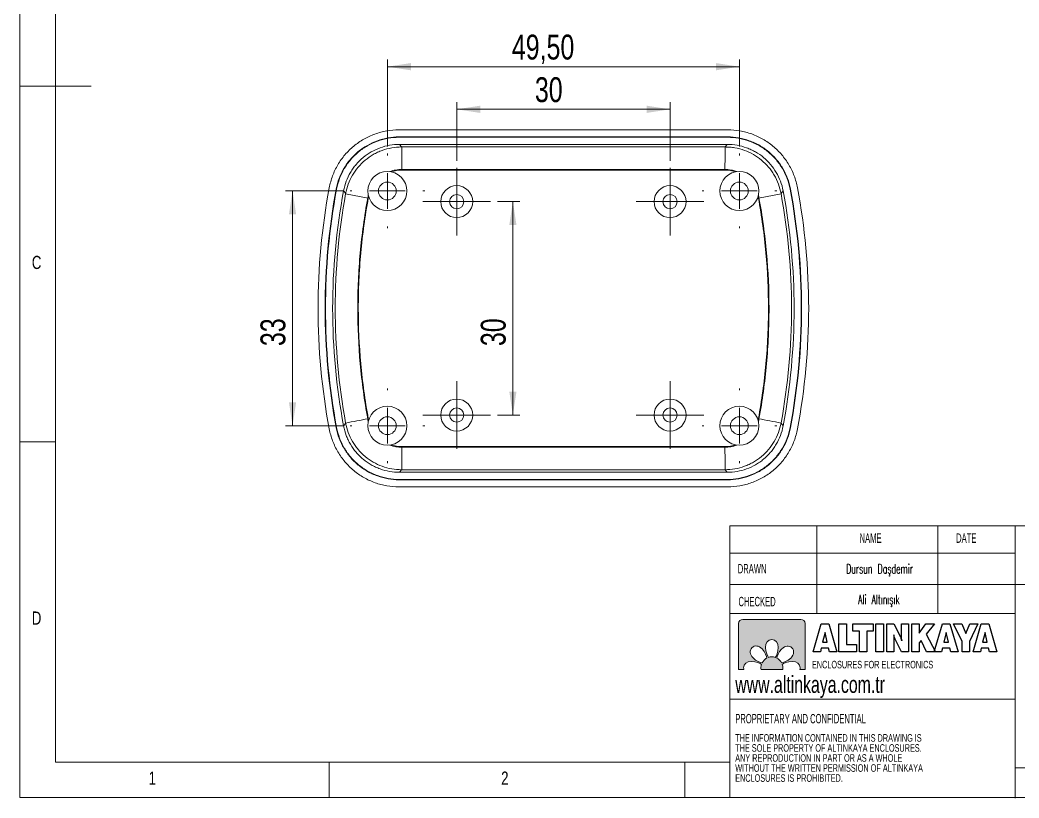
# Model space of a CAD drawing. Header units: millimetres. Extents: x 5 to 292, y 5 to 205.
# Drawn here: x 5 to 145.5, y 4.9 to 114.3 of the extents above; entities that cross this region are included whole.
import ezdxf

# ---------------------------------------------------------------- set-up
doc = ezdxf.new("R2010")
doc.units = ezdxf.units.MM
doc.layers.add('FORMAT', color=7, linetype='Continuous')
doc.layers.add('LAYER2', color=1, linetype='Continuous')
doc.layers.add('LAYER1', color=7, linetype='Continuous', lineweight=15)
doc.layers.add('LAYER_1', color=179, linetype='Continuous', lineweight=15)
doc.styles.add('SLDTEXTSTYLE0', font='TXT', dxfattribs={"width": 0.7})
doc.styles.add('SLDTEXTSTYLE1', font='TXT', dxfattribs={"width": 0.75})
doc.styles.add('SLDTEXTSTYLE2', font='TXT', dxfattribs={"width": 0.605})
doc.styles.add('SLDTEXTSTYLE3', font='TXT', dxfattribs={"width": 0.605, "bigfont": 'bigfont'})
doc.dimstyles.new('SLDDIMSTYLE0', dxfattribs={"dimtxt": 3.5, "dimasz": 3.302, "dimexe": 0, "dimexo": 0.0625, "dimgap": 0.875, "dimtad": 1, "dimrnd": 1e-09, "dimzin": 12, "dimdsep": 46, "dimtxsty": 'SLDTEXTSTYLE1', "dimsah": 1, "dimcen": 0.09, "dimadec": 0, "dimazin": 3, "dimtfac": 1, "dimtofl": 0, "dimtmove": 0, "dimatfit": 3, "dimfxl": 1, "dimfrac": 2, "dimtolj": 1, "dimtzin": 12, "dimarcsym": 0})

# ---------------------------------------------------------------- blocks, each defined once
blk = doc.blocks.new('Block4')
at = {"color": 7, "linetype": 'Continuous', "lineweight": 0, "insert": (0.07, 1.37), "char_height": 1.3229, "attachment_point": 1, "style": 'SLDTEXTSTYLE0'}
blk.add_mtext('ENCLOSURES FOR ELECTRONICS', dxfattribs=at)
blk = doc.blocks.new('Block6')
at = {"layer": 'FORMAT', "color": 250}
for p, q in [((0, 0), (1.27, 4.36)), ((1.27, 4.36), (2.44, 4.36)), ((2.44, 4.36), (3.71, 0)), ((4.04, 0), (4.04, 4.36)), ((4.04, 4.36), (5.2, 4.36)), ((5.2, 4.36), (5.2, 1.16)), ((6.19, 3.21), (6.19, 4.36)), ((6.19, 4.36), (9.41, 4.36)), ((7.23, 3.21), (6.19, 3.21)), ((7.23, 0), (7.23, 3.21)), ((9.41, 3.21), (8.39, 3.21)), ((8.39, 3.21), (8.39, 0)), ((9.41, 4.36), (9.41, 3.21)), ((9.82, 0), (9.82, 4.36)), ((9.82, 4.36), (11, 4.36)), ((11, 4.36), (11, 0)), ((11.52, 0), (11.52, 4.36)), ((11.52, 4.36), (12.62, 4.36)), ((12.62, 4.36), (13.64, 2.33)), ((13.82, 2.3), (13.82, 4.36)), ((13.82, 4.36), (14.92, 4.36)), ((14.92, 4.36), (14.92, 0)), ((15.42, 0), (15.42, 4.36)), ((15.42, 4.36), (16.57, 4.36)), ((16.57, 4.36), (16.57, 2.92)), ((16.57, 2.92), (17.61, 4.36)), ((17.61, 4.36), (18.96, 4.36)), ((18.96, 4.36), (17.67, 2.75)), ((18.94, 0), (20.21, 4.36)), ((20.21, 4.36), (21.38, 4.36)), ((21.38, 4.36), (22.65, 0)), ((23.27, 1.61), (21.94, 4.36)), ((21.94, 4.36), (23.22, 4.36)), ((23.22, 4.36), (23.84, 2.87)), ((23.84, 2.87), (24.47, 4.36)), ((25.72, 4.36), (24.42, 1.61)), ((24.47, 4.36), (25.72, 4.36)), ((25, 0), (26.27, 4.36)), ((26.27, 4.36), (27.44, 4.36)), ((27.44, 4.36), (28.71, 0)), ((1.86, 3), (1.49, 1.49)), ((2.22, 1.49), (1.86, 3)), ((12.62, 2.04), (12.62, 0)), ((13.82, 0), (12.8, 2.01)), ((16.86, 1.75), (16.57, 1.39)), ((17.74, 0), (16.86, 1.75)), ((17.67, 2.75), (19.12, 0)), ((20.8, 3), (20.43, 1.49)), ((21.16, 1.49), (20.8, 3)), ((23.27, 0), (23.27, 1.61)), ((24.42, 1.61), (24.42, 0)), ((26.86, 3), (26.49, 1.49)), ((27.21, 1.49), (26.86, 3)), ((1.14, 0), (0, 0)), ((1.28, 0.58), (1.14, 0)), ((2.43, 0.58), (1.28, 0.58)), ((1.49, 1.49), (2.22, 1.49)), ((2.56, 0), (2.43, 0.58)), ((3.71, 0), (2.56, 0)), ((6.77, 0), (4.04, 0)), ((5.2, 1.16), (6.77, 1.16)), ((6.77, 1.16), (6.77, 0)), ((8.39, 0), (7.23, 0)), ((11, 0), (9.82, 0)), ((12.62, 0), (11.52, 0)), ((14.92, 0), (13.82, 0)), ((16.57, 0), (15.42, 0)), ((16.57, 1.39), (16.57, 0)), ((19.12, 0), (17.74, 0)), ((20.08, 0), (18.94, 0)), ((20.22, 0.58), (20.08, 0)), ((21.37, 0.58), (20.22, 0.58)), ((20.43, 1.49), (21.16, 1.49)), ((21.5, 0), (21.37, 0.58)), ((22.65, 0), (21.5, 0)), ((24.42, 0), (23.27, 0)), ((26.14, 0), (25, 0)), ((26.28, 0.58), (26.14, 0)), ((27.43, 0.58), (26.28, 0.58)), ((26.49, 1.49), (27.21, 1.49)), ((27.56, 0), (27.43, 0.58)), ((28.71, 0), (27.56, 0))]:
    blk.add_line(p, q, dxfattribs=at)
for points in [[(12.7, 2.26), (12.67, 2.37), (12.63, 2.5), (12.59, 2.64)], [(12.59, 2.64), (12.6, 2.56), (12.61, 2.48), (12.62, 2.4)], [(12.62, 2.4), (12.62, 2.31), (12.62, 2.19), (12.62, 2.04)], [(12.8, 2.01), (12.77, 2.07), (12.74, 2.16), (12.7, 2.26)], [(13.64, 2.33), (13.67, 2.28), (13.7, 2.19), (13.73, 2.09)], [(13.73, 2.09), (13.77, 1.99), (13.81, 1.86), (13.85, 1.71)], [(13.82, 1.97), (13.82, 2.06), (13.82, 2.17), (13.82, 2.3)], [(13.85, 1.71), (13.84, 1.79), (13.83, 1.87), (13.82, 1.97)]]:
    blk.add_open_spline(points, degree=3, dxfattribs=at)
blk = doc.blocks.new('SW_NOTE_1')
at = {"layer": 'LAYER1', "color": 0, "char_height": 1.0583, "attachment_point": 1, "style": 'SLDTEXTSTYLE2'}
for s, insert in [('THE INFORMATION CONTAINED IN THIS DRAWING IS', (0, 1.36)), ('THE SOLE PROPERTY OF ALTINKAYA ENCLOSURES.', (0, -0.05)), ('ANY REPRODUCTION IN PART OR AS A WHOLE', (0, -1.46)), ('WITHOUT THE WRITTEN PERMISSION OF ALTINKAYA', (0, -2.87)), ('ENCLOSURES IS PROHIBITED.', (0, -4.28))]:
    blk.add_mtext(s, dxfattribs=dict(at, insert=insert))
blk = doc.blocks.new('*D13')
at = {"layer": 'LAYER_1'}
for p, q in [((72.16, 88.79), (75.31, 88.79)), ((74.31, 88.79), (74.31, 58.79)), ((72.16, 58.79), (75.31, 58.79))]:
    blk.add_line(p, q, dxfattribs=at)
for points in [[(74.31, 88.79), (73.81, 85.49), (74.82, 85.49)], [(74.31, 58.79), (74.82, 62.09), (73.81, 62.09)]]:
    blk.add_solid(points, dxfattribs=at)
at = {"layer": 'LAYER_1', "insert": (69.8, 68.48, 6.14), "char_height": 3.5, "attachment_point": 1, "rotation": 90, "style": 'SLDTEXTSTYLE1'}
blk.add_mtext('30', dxfattribs=at)
blk = doc.blocks.new('*D14')
at = {"layer": 'LAYER_1'}
for p, q in [((66.41, 94.54), (66.41, 102.77)), ((96.41, 94.54), (96.41, 102.77)), ((66.41, 101.77), (96.41, 101.77))]:
    blk.add_line(p, q, dxfattribs=at)
for points in [[(66.41, 101.77), (69.72, 101.26), (69.72, 102.28)], [(96.41, 101.77), (93.11, 102.28), (93.11, 101.26)]]:
    blk.add_solid(points, dxfattribs=at)
at = {"layer": 'LAYER_1', "insert": (77.41, 106.28, 6.14), "char_height": 3.5, "attachment_point": 1, "style": 'SLDTEXTSTYLE1'}
blk.add_mtext('30', dxfattribs=at)
blk = doc.blocks.new('*D15')
at = {"layer": 'LAYER_1'}
for p, q in [((56.66, 96.54), (56.66, 108.76)), ((106.16, 96.54), (106.16, 108.76)), ((106.16, 107.76), (56.66, 107.76))]:
    blk.add_line(p, q, dxfattribs=at)
for points in [[(56.66, 107.76), (59.97, 107.25), (59.97, 108.27)], [(106.16, 107.76), (102.86, 108.27), (102.86, 107.25)]]:
    blk.add_solid(points, dxfattribs=at)
at = {"layer": 'LAYER_1', "insert": (74.17, 112.27, 6.14), "char_height": 3.5, "attachment_point": 1, "style": 'SLDTEXTSTYLE1'}
blk.add_mtext('49,50', dxfattribs=at)
blk = doc.blocks.new('*D16')
at = {"layer": 'LAYER_1'}
for p, q in [((50.41, 90.29), (42.33, 90.29)), ((43.33, 90.29), (43.33, 57.29)), ((50.41, 57.29), (42.33, 57.29))]:
    blk.add_line(p, q, dxfattribs=at)
for points in [[(43.33, 90.29), (42.82, 86.99), (43.84, 86.99)], [(43.33, 57.29), (43.84, 60.59), (42.82, 60.59)]]:
    blk.add_solid(points, dxfattribs=at)
at = {"layer": 'LAYER_1', "insert": (38.82, 68.48, 6.14), "char_height": 3.5, "attachment_point": 1, "rotation": 90, "style": 'SLDTEXTSTYLE1'}
blk.add_mtext('33', dxfattribs=at)
blk = doc.blocks.new('SW_CENTERMARKSYMBOL_0')
at = {"layer": 'LAYER_1', "color": 0}
for p, q in [((0, 5), (0, 5.25)), ((0, 0), (0, 2.5)), ((-5, 0), (-5.25, 0)), ((0, 0), (-2.5, 0)), ((0, 0), (0, -2.5)), ((0, 0), (2.5, 0)), ((5, 0), (5.25, 0)), ((0, -5), (0, -5.25))]:
    blk.add_line(p, q, dxfattribs=at)
blk = doc.blocks.new('SW_CENTERMARKSYMBOL_1')
at = {"layer": 'LAYER_1', "color": 0}
for p, q in [((0, 5), (0, 5.25)), ((0, 0), (0, 2.5)), ((-5, 0), (-5.25, 0)), ((0, 0), (-2.5, 0)), ((0, 0), (0, -2.5)), ((0, 0), (2.5, 0)), ((5, 0), (5.25, 0)), ((0, -5), (0, -5.25))]:
    blk.add_line(p, q, dxfattribs=at)
blk = doc.blocks.new('SW_CENTERMARKSYMBOL_2')
at = {"layer": 'LAYER_1', "color": 0}
for p, q in [((0, 5), (0, 5.25)), ((0, 0), (0, 2.5)), ((-5, 0), (-5.25, 0)), ((0, 0), (-2.5, 0)), ((0, 0), (0, -2.5)), ((0, 0), (2.5, 0)), ((5, 0), (5.25, 0)), ((0, -5), (0, -5.25))]:
    blk.add_line(p, q, dxfattribs=at)
blk = doc.blocks.new('SW_CENTERMARKSYMBOL_3')
at = {"layer": 'LAYER_1', "color": 0}
for p, q in [((0, 5), (0, 5.25)), ((0, 0), (0, 2.5)), ((-5, 0), (-5.25, 0)), ((0, 0), (-2.5, 0)), ((0, 0), (0, -2.5)), ((0, 0), (2.5, 0)), ((5, 0), (5.25, 0)), ((0, -5), (0, -5.25))]:
    blk.add_line(p, q, dxfattribs=at)
blk = doc.blocks.new('SW_CENTERMARKSYMBOL_4')
at = {"layer": 'LAYER_1', "color": 0}
for p, q in [((0, 2.5), (0, 4.75)), ((0, 0), (0, 2.5)), ((-2.5, 0), (-4.75, 0)), ((0, 0), (-2.5, 0)), ((0, 0), (0, -2.5)), ((0, 0), (2.5, 0)), ((2.5, 0), (4.75, 0)), ((0, -2.5), (0, -4.75))]:
    blk.add_line(p, q, dxfattribs=at)
blk = doc.blocks.new('SW_CENTERMARKSYMBOL_5')
at = {"layer": 'LAYER_1', "color": 0}
for p, q in [((0, 2.5), (0, 4.75)), ((0, 0), (0, 2.5)), ((-2.5, 0), (-4.75, 0)), ((0, 0), (-2.5, 0)), ((0, 0), (0, -2.5)), ((0, 0), (2.5, 0)), ((2.5, 0), (4.75, 0)), ((0, -2.5), (0, -4.75))]:
    blk.add_line(p, q, dxfattribs=at)
blk = doc.blocks.new('SW_CENTERMARKSYMBOL_6')
at = {"layer": 'LAYER_1', "color": 0}
for p, q in [((0, 2.5), (0, 4.75)), ((0, 0), (0, 2.5)), ((-2.5, 0), (-4.75, 0)), ((0, 0), (-2.5, 0)), ((0, 0), (0, -2.5)), ((0, 0), (2.5, 0)), ((2.5, 0), (4.75, 0)), ((0, -2.5), (0, -4.75))]:
    blk.add_line(p, q, dxfattribs=at)
blk = doc.blocks.new('SW_CENTERMARKSYMBOL_7')
at = {"layer": 'LAYER_1', "color": 0}
for p, q in [((0, 2.5), (0, 4.75)), ((0, 0), (0, 2.5)), ((-2.5, 0), (-4.75, 0)), ((0, 0), (-2.5, 0)), ((0, 0), (0, -2.5)), ((0, 0), (2.5, 0)), ((2.5, 0), (4.75, 0)), ((0, -2.5), (0, -4.75))]:
    blk.add_line(p, q, dxfattribs=at)

msp = doc.modelspace()

# ---------------------------------------------------------------- hatches: boundary and pattern name
at = {"layer": 'LAYER2'}
h = msp.add_hatch(color=256, dxfattribs=at)
edge = h.paths.add_edge_path(flags=0)
edge.add_spline(control_points=[(106.639, 30.053), (106.317, 30.053), (106.054, 29.79), (106.054, 29.468)], knot_values=[0.9444444, 0.9444444, 0.9444444, 0.9444444, 1, 1, 1, 1], weights=[1, 1, 1, 1], degree=3, periodic=0)
edge.add_line((106.054, 29.468), (106.054, 23.031))
edge.add_line((106.054, 23.031), (106.792, 23.031))
edge.add_spline(control_points=[(106.792, 23.031), (106.775, 23.102), (106.767, 23.178), (106.767, 23.259)], knot_values=[0.7777778, 0.7777778, 0.7777778, 0.7777778, 0.8333333, 0.8333333, 0.8333333, 0.8333333], weights=[1, 1, 1, 1], degree=3, periodic=0)
edge.add_spline(control_points=[(106.767, 23.259), (106.765, 23.823), (107.187, 24.145), (107.895, 24.158)], knot_values=[0.7222222, 0.7222222, 0.7222222, 0.7222222, 0.7777778, 0.7777778, 0.7777778, 0.7777778], weights=[1, 1, 1, 1], degree=3, periodic=0)
edge.add_spline(control_points=[(107.895, 24.158), (108.515, 24.169), (109.131, 23.823), (109.274, 23.737)], knot_values=[0.6666667, 0.6666667, 0.6666667, 0.6666667, 0.7222222, 0.7222222, 0.7222222, 0.7222222], weights=[1, 1, 1, 1], degree=3, periodic=0)
edge.add_spline(control_points=[(109.274, 23.737), (109.224, 23.585), (109.196, 23.423), (109.196, 23.254)], knot_values=[0.6111111, 0.6111111, 0.6111111, 0.6111111, 0.6666667, 0.6666667, 0.6666667, 0.6666667], weights=[1, 1, 1, 1], degree=3, periodic=0)
edge.add_spline(control_points=[(109.196, 23.254), (109.196, 23.178), (109.202, 23.104), (109.212, 23.031)], knot_values=[0.5555556, 0.5555556, 0.5555556, 0.5555556, 0.6111111, 0.6111111, 0.6111111, 0.6111111], weights=[1, 1, 1, 1], degree=3, periodic=0)
edge.add_line((109.212, 23.031), (112.257, 23.031))
edge.add_spline(control_points=[(112.257, 23.031), (112.267, 23.104), (112.273, 23.178), (112.273, 23.254)], knot_values=[0.4444444, 0.4444444, 0.4444444, 0.4444444, 0.5, 0.5, 0.5, 0.5], weights=[1, 1, 1, 1], degree=3, periodic=0)
edge.add_spline(control_points=[(112.273, 23.254), (112.273, 23.42), (112.247, 23.58), (112.198, 23.729)], knot_values=[0.3888889, 0.3888889, 0.3888889, 0.3888889, 0.4444444, 0.4444444, 0.4444444, 0.4444444], weights=[1, 1, 1, 1], degree=3, periodic=0)
edge.add_spline(control_points=[(112.198, 23.729), (112.345, 23.817), (112.958, 24.16), (113.575, 24.148)], knot_values=[0.3333333, 0.3333333, 0.3333333, 0.3333333, 0.3888889, 0.3888889, 0.3888889, 0.3888889], weights=[1, 1, 1, 1], degree=3, periodic=0)
edge.add_spline(control_points=[(113.575, 24.148), (114.283, 24.135), (114.704, 23.813), (114.702, 23.249)], knot_values=[0.2777778, 0.2777778, 0.2777778, 0.2777778, 0.3333333, 0.3333333, 0.3333333, 0.3333333], weights=[1, 1, 1, 1], degree=3, periodic=0)
edge.add_spline(control_points=[(114.702, 23.249), (114.702, 23.172), (114.695, 23.099), (114.679, 23.031)], knot_values=[0.2222222, 0.2222222, 0.2222222, 0.2222222, 0.2777778, 0.2777778, 0.2777778, 0.2777778], weights=[1, 1, 1, 1], degree=3, periodic=0)
edge.add_line((114.679, 23.031), (115.416, 23.031))
edge.add_line((115.416, 23.031), (115.416, 29.468))
edge.add_spline(control_points=[(115.416, 29.468), (115.416, 29.79), (115.153, 30.053), (114.83, 30.053)], knot_values=[0.0555556, 0.0555556, 0.0555556, 0.0555556, 0.1111111, 0.1111111, 0.1111111, 0.1111111], weights=[1, 1, 1, 1], degree=3, periodic=0)
edge.add_line((114.83, 30.053), (106.639, 30.053))
edge = h.paths.add_edge_path(flags=0)
edge.add_spline(control_points=[(111.218, 24.714), (111.066, 24.765), (110.904, 24.792), (110.735, 24.792)], knot_values=[0.6666667, 0.6666667, 0.6666667, 0.6666667, 0.8333333, 0.8333333, 0.8333333, 0.8333333], weights=[1, 1, 1, 1], degree=3, periodic=0)
edge.add_spline(control_points=[(110.735, 24.792), (110.569, 24.792), (110.409, 24.766), (110.259, 24.717)], knot_values=[0.8333333, 0.8333333, 0.8333333, 0.8333333, 1, 1, 1, 1], weights=[1, 1, 1, 1], degree=3, periodic=0)
edge.add_spline(control_points=[(110.259, 24.717), (110.171, 24.865), (109.829, 25.477), (109.84, 26.094)], knot_values=[0, 0, 0, 0, 0.1666667, 0.1666667, 0.1666667, 0.1666667], weights=[1, 1, 1, 1], degree=3, periodic=0)
edge.add_spline(control_points=[(109.84, 26.094), (109.854, 26.802), (110.175, 27.224), (110.74, 27.221)], knot_values=[0.1666667, 0.1666667, 0.1666667, 0.1666667, 0.3333333, 0.3333333, 0.3333333, 0.3333333], weights=[1, 1, 1, 1], degree=3, periodic=0)
edge.add_spline(control_points=[(110.74, 27.221), (111.304, 27.224), (111.625, 26.802), (111.639, 26.094)], knot_values=[0.3333333, 0.3333333, 0.3333333, 0.3333333, 0.5, 0.5, 0.5, 0.5], weights=[1, 1, 1, 1], degree=3, periodic=0)
edge.add_spline(control_points=[(111.639, 26.094), (111.65, 25.473), (111.304, 24.857), (111.218, 24.714)], knot_values=[0.5, 0.5, 0.5, 0.5, 0.6666667, 0.6666667, 0.6666667, 0.6666667], weights=[1, 1, 1, 1], degree=3, periodic=0)
edge = h.paths.add_edge_path(flags=0)
edge.add_spline(control_points=[(109.367, 25.9), (109.812, 25.471), (110.003, 24.792), (110.044, 24.629)], knot_values=[0.6, 0.6, 0.6, 0.6, 0.8, 0.8, 0.8, 0.8], weights=[1, 1, 1, 1], degree=3, periodic=0)
edge.add_spline(control_points=[(110.044, 24.629), (109.752, 24.481), (109.512, 24.243), (109.363, 23.952)], knot_values=[0.8, 0.8, 0.8, 0.8, 1, 1, 1, 1], weights=[1, 1, 1, 1], degree=3, periodic=0)
edge.add_spline(control_points=[(109.363, 23.952), (109.195, 23.994), (108.522, 24.186), (108.095, 24.629)], knot_values=[0, 0, 0, 0, 0.2, 0.2, 0.2, 0.2], weights=[1, 1, 1, 1], degree=3, periodic=0)
edge.add_spline(control_points=[(108.095, 24.629), (107.604, 25.139), (107.533, 25.664), (107.933, 26.062)], knot_values=[0.2, 0.2, 0.2, 0.2, 0.4, 0.4, 0.4, 0.4], weights=[1, 1, 1, 1], degree=3, periodic=0)
edge.add_spline(control_points=[(107.933, 26.062), (108.331, 26.462), (108.856, 26.392), (109.367, 25.9)], knot_values=[0.4, 0.4, 0.4, 0.4, 0.6, 0.6, 0.6, 0.6], weights=[1, 1, 1, 1], degree=3, periodic=0)
edge = h.paths.add_edge_path(flags=0)
edge.add_spline(control_points=[(113.381, 24.622), (112.952, 24.176), (112.273, 23.985), (112.11, 23.944)], knot_values=[0.6, 0.6, 0.6, 0.6, 0.8, 0.8, 0.8, 0.8], weights=[1, 1, 1, 1], degree=3, periodic=0)
edge.add_spline(control_points=[(112.11, 23.944), (111.962, 24.237), (111.724, 24.476), (111.433, 24.625)], knot_values=[0.8, 0.8, 0.8, 0.8, 1, 1, 1, 1], weights=[1, 1, 1, 1], degree=3, periodic=0)
edge.add_spline(control_points=[(111.433, 24.625), (111.475, 24.793), (111.667, 25.466), (112.11, 25.894)], knot_values=[0, 0, 0, 0, 0.2, 0.2, 0.2, 0.2], weights=[1, 1, 1, 1], degree=3, periodic=0)
edge.add_spline(control_points=[(112.11, 25.894), (112.62, 26.385), (113.145, 26.455), (113.543, 26.055)], knot_values=[0.2, 0.2, 0.2, 0.2, 0.4, 0.4, 0.4, 0.4], weights=[1, 1, 1, 1], degree=3, periodic=0)
edge.add_spline(control_points=[(113.543, 26.055), (113.943, 25.657), (113.872, 25.132), (113.381, 24.622)], knot_values=[0.4, 0.4, 0.4, 0.4, 0.6, 0.6, 0.6, 0.6], weights=[1, 1, 1, 1], degree=3, periodic=0)

# ---------------------------------------------------------------- linework, layer by layer
at = {"color": 7, "linetype": 'Continuous', "lineweight": 15}
for p, q in [((58.309, 98.887), (104.519, 98.887)), ((58.309, 97.835), (58.309, 97.887)), ((104.519, 97.887), (58.309, 97.887)), ((104.519, 97.835), (58.309, 97.835)), ((104.519, 97.835), (104.519, 97.887)), ((58.657, 96.471), (58.357, 96.832)), ((58.357, 96.832), (104.471, 96.832)), ((104.148, 96.471), (58.657, 96.471)), ((58.701, 96.471), (58.701, 93.26)), ((104.471, 96.832), (104.17, 96.471)), ((58.697, 93.307), (104.126, 93.307)), ((58.702, 93.225), (58.702, 93.307)), ((58.702, 93.225), (104.129, 93.225)), ((104.129, 93.225), (104.129, 93.307)), ((49.529, 90.552), (49.478, 90.562)), ((50.505, 90.315), (50.8, 89.925)), ((112.028, 89.925), (112.323, 90.315)), ((113.299, 90.552), (113.35, 90.562)), ((53.95, 89.299), (50.791, 89.877)), ((53.985, 89.295), (53.903, 89.31)), ((108.844, 89.292), (108.925, 89.307)), ((112.037, 89.877), (108.878, 89.299)), ((50.8, 57.649), (50.505, 57.259)), ((53.984, 58.282), (53.903, 58.267)), ((108.843, 58.279), (108.924, 58.264)), ((112.323, 57.259), (112.028, 57.649)), ((49.529, 57.022), (49.478, 57.012)), ((113.299, 57.022), (113.35, 57.012)), ((58.699, 54.349), (58.699, 54.267)), ((104.126, 54.349), (58.699, 54.349)), ((58.701, 54.314), (58.701, 51.103)), ((104.126, 54.267), (58.701, 54.267)), ((104.126, 54.349), (104.125, 54.267)), ((58.357, 50.742), (58.657, 51.103)), ((104.471, 50.742), (58.357, 50.742)), ((58.657, 51.103), (104.148, 51.103)), ((104.17, 51.103), (104.471, 50.742)), ((58.309, 49.739), (58.309, 49.687)), ((58.309, 49.739), (104.519, 49.739)), ((58.309, 49.687), (104.519, 49.687)), ((104.519, 49.739), (104.519, 49.687)), ((104.519, 48.687), (58.309, 48.687))]:
    msp.add_line(p, q, dxfattribs=at)
at = {"color": 22, "linetype": 'Continuous', "lineweight": 0}
for p, q in [((106.639, 30.053), (114.83, 30.053)), ((106.054, 23.031), (106.054, 29.468)), ((115.416, 29.468), (115.416, 23.031)), ((106.792, 23.031), (106.054, 23.031)), ((112.257, 23.031), (109.212, 23.031)), ((115.416, 23.031), (114.679, 23.031))]:
    msp.add_line(p, q, dxfattribs=at)
at = {"color": 7, "linetype": 'Continuous', "lineweight": 15}
for centre, radius in [((56.664, 90.287), 2.75), ((106.164, 90.287), 2.75), ((56.664, 90.287), 1.25), ((106.164, 90.287), 1.25), ((66.414, 88.787), 2.25), ((96.414, 88.787), 2.25), ((66.414, 88.787), 1), ((96.414, 88.787), 1), ((66.414, 58.787), 2.25), ((96.414, 58.787), 2.25), ((56.664, 57.287), 2.75), ((66.414, 58.787), 1), ((96.414, 58.787), 1), ((106.164, 57.287), 2.75), ((56.664, 57.287), 1.25), ((106.164, 57.287), 1.25)]:
    msp.add_circle(centre, radius, dxfattribs=at)
for centre, radius, start, end in [((138.665, 73.787), 91.751, 169.34803, 190.65197), ((138.665, 73.787), 90.751, 169.34803, 190.65197), ((138.665, 73.787), 90.699, 169.34803, 190.65197), ((138.665, 73.787), 89.696, 169.3817, 190.6183), ((24.162, 73.787), 89.335, 349.60822, 10.40733), ((24.162, 73.787), 89.696, 349.3817, 10.6183), ((24.162, 73.787), 90.699, 349.34803, 10.65197), ((24.162, 73.787), 90.751, 349.34803, 10.65197), ((24.162, 73.787), 91.751, 349.34803, 10.65197), ((138.665, 73.787), 89.335, 169.60377, 190.39178)]:
    msp.add_arc(centre, radius, start, end, dxfattribs=at)
for points, knots in [([(58.309, 98.887), (57.727, 98.887), (57.153, 98.837), (56.023, 98.639), (55.464, 98.491), (54.371, 98.097), (53.849, 97.855), (53.101, 97.428), (52.858, 97.274), (52.384, 96.946), (52.152, 96.77), (51.482, 96.214), (51.074, 95.809), (50.516, 95.153), (50.339, 94.926), (50.005, 94.456), (49.846, 94.211), (49.406, 93.462), (49.16, 92.944), (48.758, 91.872), (48.603, 91.319), (48.495, 90.747)], [0, 0, 0, 0, 0.125, 0.125, 0.25, 0.25, 0.375, 0.375, 0.4375, 0.4375, 0.5, 0.5, 0.625, 0.625, 0.6875, 0.6875, 0.75, 0.75, 0.875, 0.875, 1, 1, 1, 1]), ([(114.333, 90.747), (114.225, 91.319), (114.07, 91.873), (113.667, 92.948), (113.418, 93.469), (112.828, 94.471), (112.494, 94.94), (111.936, 95.595), (111.74, 95.806), (111.33, 96.211), (111.114, 96.406), (110.444, 96.962), (109.971, 97.289), (109.223, 97.715), (108.967, 97.847), (108.443, 98.089), (108.173, 98.2), (107.355, 98.494), (106.801, 98.64), (105.673, 98.837), (105.101, 98.887), (104.519, 98.887)], [0, 0, 0, 0, 0.125, 0.125, 0.25, 0.25, 0.375, 0.375, 0.4375, 0.4375, 0.5, 0.5, 0.625, 0.625, 0.6875, 0.6875, 0.75, 0.75, 0.875, 0.875, 1, 1, 1, 1]), ([(49.478, 90.562), (49.575, 91.077), (49.714, 91.575), (50.076, 92.539), (50.297, 93.005), (50.693, 93.679), (50.836, 93.9), (51.137, 94.323), (51.296, 94.527), (51.798, 95.117), (52.166, 95.481), (52.768, 95.982), (52.977, 96.14), (53.404, 96.436), (53.623, 96.574), (54.295, 96.958), (54.765, 97.176), (55.749, 97.531), (56.252, 97.664), (57.269, 97.842), (57.785, 97.887), (58.309, 97.887)], [0, 0, 0, 0, 0.125, 0.125, 0.25, 0.25, 0.3125, 0.3125, 0.375, 0.375, 0.5, 0.5, 0.5625, 0.5625, 0.625, 0.625, 0.75, 0.75, 0.875, 0.875, 1, 1, 1, 1]), ([(58.309, 97.835), (57.788, 97.835), (57.275, 97.79), (56.264, 97.613), (55.764, 97.481), (54.786, 97.128), (54.318, 96.911), (53.65, 96.529), (53.432, 96.392), (53.008, 96.098), (52.801, 95.941), (52.202, 95.443), (51.836, 95.081), (51.337, 94.494), (51.179, 94.291), (50.88, 93.87), (50.738, 93.651), (50.344, 92.981), (50.124, 92.518), (49.764, 91.559), (49.625, 91.064), (49.529, 90.552)], [0, 0, 0, 0, 0.125, 0.125, 0.25, 0.25, 0.375, 0.375, 0.4375, 0.4375, 0.5, 0.5, 0.625, 0.625, 0.6875, 0.6875, 0.75, 0.75, 0.875, 0.875, 1, 1, 1, 1]), ([(104.519, 97.887), (105.042, 97.887), (105.558, 97.842), (106.572, 97.665), (107.071, 97.533), (107.807, 97.269), (108.05, 97.169), (108.522, 96.951), (108.752, 96.833), (109.425, 96.449), (109.85, 96.155), (110.454, 95.655), (110.648, 95.479), (111.017, 95.114), (111.193, 94.925), (111.695, 94.335), (111.996, 93.914), (112.527, 93.012), (112.75, 92.543), (113.113, 91.575), (113.253, 91.077), (113.35, 90.562)], [0, 0, 0, 0, 0.125, 0.125, 0.25, 0.25, 0.3125, 0.3125, 0.375, 0.375, 0.5, 0.5, 0.5625, 0.5625, 0.625, 0.625, 0.75, 0.75, 0.875, 0.875, 1, 1, 1, 1]), ([(113.299, 90.552), (113.202, 91.064), (113.063, 91.56), (112.702, 92.521), (112.48, 92.988), (111.953, 93.884), (111.654, 94.303), (111.154, 94.89), (110.979, 95.078), (110.612, 95.441), (110.419, 95.615), (109.819, 96.112), (109.396, 96.405), (108.727, 96.787), (108.498, 96.904), (108.029, 97.121), (107.788, 97.22), (107.056, 97.483), (106.56, 97.614), (105.552, 97.79), (105.039, 97.835), (104.519, 97.835)], [0, 0, 0, 0, 0.125, 0.125, 0.25, 0.25, 0.375, 0.375, 0.4375, 0.4375, 0.5, 0.5, 0.625, 0.625, 0.6875, 0.6875, 0.75, 0.75, 0.875, 0.875, 1, 1, 1, 1]), ([(58.357, 96.832), (57.892, 96.832), (57.433, 96.792), (56.529, 96.634), (56.082, 96.516), (55.208, 96.2), (54.79, 96.007), (53.993, 95.551), (53.612, 95.288), (52.897, 94.695), (52.571, 94.371), (52.124, 93.847), (51.983, 93.666), (51.715, 93.29), (51.588, 93.094), (51.236, 92.494), (51.038, 92.079), (50.716, 91.219), (50.591, 90.772), (50.505, 90.315)], [0, 0, 0, 0, 0.125, 0.125, 0.25, 0.25, 0.375, 0.375, 0.5, 0.5, 0.625, 0.625, 0.6875, 0.6875, 0.75, 0.75, 0.875, 0.875, 1, 1, 1, 1]), ([(58.657, 96.471), (58.195, 96.47), (57.727, 96.429), (56.816, 96.268), (56.369, 96.149), (55.715, 95.911), (55.498, 95.821), (55.077, 95.625), (54.872, 95.519), (54.272, 95.173), (53.893, 94.909), (53.176, 94.31), (52.849, 93.984), (52.256, 93.28), (51.988, 92.901), (51.519, 92.096), (51.323, 91.678), (51.003, 90.815), (50.88, 90.366), (50.797, 89.908)], [0, 0, 0, 0, 0.125, 0.125, 0.25, 0.25, 0.3125, 0.3125, 0.375, 0.375, 0.5, 0.5, 0.625, 0.625, 0.75, 0.75, 0.875, 0.875, 1, 1, 1, 1]), ([(112.028, 89.925), (111.944, 90.38), (111.819, 90.833), (111.496, 91.701), (111.297, 92.118), (110.945, 92.719), (110.818, 92.916), (110.549, 93.294), (110.407, 93.477), (109.958, 94.005), (109.629, 94.331), (108.91, 94.927), (108.53, 95.19), (107.731, 95.646), (107.309, 95.841), (106.432, 96.157), (105.985, 96.274), (105.305, 96.392), (105.076, 96.422), (104.615, 96.461), (104.381, 96.471), (104.148, 96.471)], [0, 0, 0, 0, 0.125, 0.125, 0.25, 0.25, 0.3125, 0.3125, 0.375, 0.375, 0.5, 0.5, 0.625, 0.625, 0.75, 0.75, 0.875, 0.875, 0.9375, 0.9375, 1, 1, 1, 1]), ([(112.323, 90.315), (112.237, 90.772), (112.113, 91.216), (111.791, 92.075), (111.593, 92.493), (111.122, 93.294), (110.855, 93.669), (110.26, 94.368), (109.931, 94.695), (109.216, 95.287), (108.838, 95.549), (108.241, 95.891), (108.036, 95.997), (107.617, 96.19), (107.401, 96.279), (106.747, 96.515), (106.303, 96.633), (105.399, 96.791), (104.936, 96.832), (104.471, 96.832)], [0, 0, 0, 0, 0.125, 0.125, 0.25, 0.25, 0.375, 0.375, 0.5, 0.5, 0.625, 0.625, 0.6875, 0.6875, 0.75, 0.75, 0.875, 0.875, 1, 1, 1, 1]), ([(57.017, 93.014), (57.286, 93.113), (57.56, 93.186), (58.118, 93.283), (58.405, 93.307), (58.692, 93.307)], [0, 0, 0, 0, 0.5, 0.5, 1, 1, 1, 1]), ([(57.187, 92.987), (57.431, 93.067), (57.679, 93.127), (58.185, 93.206), (58.443, 93.225), (58.702, 93.225)], [0, 0, 0, 0, 0.5, 0.5, 1, 1, 1, 1]), ([(104.127, 93.307), (104.415, 93.307), (104.7, 93.284), (105.262, 93.187), (105.54, 93.114), (105.811, 93.014)], [0, 0, 0, 0, 0.5, 0.5, 1, 1, 1, 1]), ([(53.903, 58.267), (53.669, 59.548), (53.463, 60.834), (53.11, 63.413), (52.963, 64.708), (52.611, 68.595), (52.494, 71.191), (52.494, 75.091), (52.523, 76.394), (52.641, 78.994), (52.729, 80.291), (53.082, 84.173), (53.435, 86.748), (53.904, 89.31)], [0, 0, 0, 0, 0.125, 0.125, 0.25, 0.25, 0.5, 0.5, 0.625, 0.625, 0.75, 0.75, 1, 1, 1, 1]), ([(53.984, 58.282), (53.516, 60.841), (53.163, 63.421), (52.693, 68.59), (52.576, 71.185), (52.576, 75.088), (52.606, 76.388), (52.723, 78.986), (52.811, 80.285), (53.164, 84.167), (53.517, 86.739), (53.985, 89.295)], [0, 0, 0, 0, 0.25, 0.25, 0.5, 0.5, 0.625, 0.625, 0.75, 0.75, 1, 1, 1, 1]), ([(108.844, 89.292), (109.312, 86.733), (109.665, 84.153), (110.134, 78.984), (110.251, 76.389), (110.251, 72.486), (110.222, 71.186), (110.105, 68.588), (110.016, 67.289), (109.664, 63.407), (109.311, 60.835), (108.843, 58.279)], [0, 0, 0, 0, 0.25, 0.25, 0.5, 0.5, 0.625, 0.625, 0.75, 0.75, 1, 1, 1, 1]), ([(108.925, 89.307), (109.159, 88.026), (109.365, 86.74), (109.717, 84.161), (109.865, 82.866), (110.217, 78.979), (110.334, 76.383), (110.334, 72.483), (110.304, 71.18), (110.187, 68.58), (110.098, 67.283), (109.746, 63.401), (109.393, 60.826), (108.924, 58.264)], [0, 0, 0, 0, 0.125, 0.125, 0.25, 0.25, 0.5, 0.5, 0.625, 0.625, 0.75, 0.75, 1, 1, 1, 1]), ([(50.795, 57.673), (50.878, 57.218), (51.002, 56.764), (51.323, 55.895), (51.52, 55.477), (51.87, 54.875), (51.997, 54.678), (52.265, 54.298), (52.406, 54.115), (52.854, 53.586), (53.181, 53.259), (53.899, 52.661), (54.278, 52.397), (55.077, 51.938), (55.497, 51.742), (56.374, 51.424), (56.821, 51.305), (57.728, 51.145), (58.191, 51.104), (58.657, 51.103)], [0, 0, 0, 0, 0.125, 0.125, 0.25, 0.25, 0.3125, 0.3125, 0.375, 0.375, 0.5, 0.5, 0.625, 0.625, 0.75, 0.75, 0.875, 0.875, 1, 1, 1, 1]), ([(104.148, 51.103), (104.612, 51.102), (105.081, 51.143), (105.995, 51.302), (106.443, 51.421), (107.1, 51.658), (107.317, 51.747), (107.739, 51.943), (107.945, 52.05), (108.547, 52.395), (108.928, 52.66), (109.647, 53.26), (109.975, 53.587), (110.571, 54.292), (110.839, 54.671), (111.309, 55.479), (111.506, 55.898), (111.826, 56.764), (111.949, 57.214), (112.032, 57.673)], [0, 0, 0, 0, 0.125, 0.125, 0.25, 0.25, 0.3125, 0.3125, 0.375, 0.375, 0.5, 0.5, 0.625, 0.625, 0.75, 0.75, 0.875, 0.875, 1, 1, 1, 1]), ([(48.495, 56.827), (48.603, 56.255), (48.758, 55.701), (49.161, 54.626), (49.41, 54.105), (50, 53.103), (50.334, 52.634), (50.892, 51.979), (51.087, 51.768), (51.498, 51.363), (51.714, 51.168), (52.384, 50.612), (52.857, 50.286), (53.605, 49.859), (53.861, 49.727), (54.385, 49.485), (54.655, 49.374), (55.473, 49.08), (56.027, 48.934), (57.154, 48.737), (57.727, 48.687), (58.309, 48.687)], [0, 0, 0, 0, 0.125, 0.125, 0.25, 0.25, 0.375, 0.375, 0.4375, 0.4375, 0.5, 0.5, 0.625, 0.625, 0.6875, 0.6875, 0.75, 0.75, 0.875, 0.875, 1, 1, 1, 1]), ([(58.309, 49.687), (57.785, 49.687), (57.27, 49.732), (56.256, 49.909), (55.757, 50.041), (55.021, 50.305), (54.778, 50.405), (54.306, 50.623), (54.076, 50.741), (53.403, 51.125), (52.977, 51.419), (52.374, 51.919), (52.18, 52.095), (51.811, 52.46), (51.635, 52.649), (51.132, 53.239), (50.832, 53.661), (50.301, 54.562), (50.077, 55.031), (49.714, 55.999), (49.575, 56.497), (49.478, 57.012)], [0, 0, 0, 0, 0.125, 0.125, 0.25, 0.25, 0.3125, 0.3125, 0.375, 0.375, 0.5, 0.5, 0.5625, 0.5625, 0.625, 0.625, 0.75, 0.75, 0.875, 0.875, 1, 1, 1, 1]), ([(49.529, 57.022), (49.625, 56.51), (49.765, 56.014), (50.125, 55.053), (50.347, 54.586), (50.875, 53.69), (51.174, 53.271), (51.673, 52.684), (51.848, 52.496), (52.216, 52.133), (52.409, 51.959), (53.008, 51.462), (53.432, 51.169), (54.101, 50.787), (54.329, 50.67), (54.798, 50.453), (55.04, 50.354), (55.772, 50.091), (56.268, 49.96), (57.276, 49.785), (57.788, 49.739), (58.309, 49.739)], [0, 0, 0, 0, 0.125, 0.125, 0.25, 0.25, 0.375, 0.375, 0.4375, 0.4375, 0.5, 0.5, 0.625, 0.625, 0.6875, 0.6875, 0.75, 0.75, 0.875, 0.875, 1, 1, 1, 1]), ([(50.505, 57.259), (50.591, 56.802), (50.714, 56.359), (50.956, 55.715), (51.045, 55.503), (51.244, 55.086), (51.353, 54.881), (51.706, 54.281), (51.972, 53.906), (52.418, 53.381), (52.575, 53.213), (52.903, 52.888), (53.076, 52.731), (53.611, 52.287), (53.988, 52.026), (54.586, 51.683), (54.791, 51.578), (55.21, 51.384), (55.426, 51.295), (56.079, 51.059), (56.523, 50.942), (57.428, 50.783), (57.892, 50.742), (58.357, 50.742)], [0, 0, 0, 0, 0.125, 0.125, 0.1875, 0.1875, 0.25, 0.25, 0.375, 0.375, 0.4375, 0.4375, 0.5, 0.5, 0.625, 0.625, 0.6875, 0.6875, 0.75, 0.75, 0.875, 0.875, 1, 1, 1, 1]), ([(104.471, 50.742), (104.935, 50.742), (105.394, 50.782), (106.298, 50.94), (106.746, 51.059), (107.619, 51.373), (108.037, 51.567), (108.634, 51.908), (108.829, 52.031), (109.209, 52.294), (109.395, 52.435), (109.93, 52.879), (110.256, 53.202), (110.703, 53.726), (110.844, 53.908), (111.112, 54.284), (111.239, 54.48), (111.591, 55.079), (111.789, 55.493), (112.112, 56.354), (112.237, 56.802), (112.323, 57.259)], [0, 0, 0, 0, 0.125, 0.125, 0.25, 0.25, 0.375, 0.375, 0.4375, 0.4375, 0.5, 0.5, 0.625, 0.625, 0.6875, 0.6875, 0.75, 0.75, 0.875, 0.875, 1, 1, 1, 1]), ([(104.519, 49.739), (105.039, 49.739), (105.553, 49.785), (106.564, 49.961), (107.064, 50.093), (108.042, 50.446), (108.509, 50.663), (109.178, 51.045), (109.395, 51.182), (109.819, 51.476), (110.027, 51.633), (110.626, 52.131), (110.992, 52.493), (111.491, 53.08), (111.649, 53.283), (111.948, 53.704), (112.09, 53.923), (112.484, 54.593), (112.704, 55.056), (113.063, 56.015), (113.202, 56.51), (113.299, 57.022)], [0, 0, 0, 0, 0.125, 0.125, 0.25, 0.25, 0.375, 0.375, 0.4375, 0.4375, 0.5, 0.5, 0.625, 0.625, 0.6875, 0.6875, 0.75, 0.75, 0.875, 0.875, 1, 1, 1, 1]), ([(113.35, 57.012), (113.253, 56.497), (113.113, 55.999), (112.752, 55.035), (112.531, 54.569), (112.134, 53.895), (111.992, 53.674), (111.691, 53.251), (111.532, 53.047), (111.03, 52.457), (110.662, 52.093), (110.059, 51.592), (109.851, 51.434), (109.424, 51.138), (109.205, 51), (108.533, 50.616), (108.063, 50.398), (107.079, 50.043), (106.576, 49.91), (105.559, 49.732), (105.042, 49.687), (104.519, 49.687)], [0, 0, 0, 0, 0.125, 0.125, 0.25, 0.25, 0.3125, 0.3125, 0.375, 0.375, 0.5, 0.5, 0.5625, 0.5625, 0.625, 0.625, 0.75, 0.75, 0.875, 0.875, 1, 1, 1, 1]), ([(104.519, 48.687), (105.101, 48.687), (105.674, 48.737), (106.805, 48.935), (107.364, 49.083), (108.457, 49.477), (108.979, 49.719), (109.727, 50.146), (109.97, 50.3), (110.444, 50.628), (110.676, 50.804), (111.346, 51.36), (111.754, 51.765), (112.312, 52.421), (112.489, 52.648), (112.823, 53.118), (112.982, 53.363), (113.422, 54.112), (113.668, 54.63), (114.07, 55.702), (114.225, 56.255), (114.333, 56.827)], [0, 0, 0, 0, 0.125, 0.125, 0.25, 0.25, 0.375, 0.375, 0.4375, 0.4375, 0.5, 0.5, 0.625, 0.625, 0.6875, 0.6875, 0.75, 0.75, 0.875, 0.875, 1, 1, 1, 1]), ([(58.692, 54.267), (58.405, 54.267), (58.122, 54.291), (57.563, 54.387), (57.286, 54.461), (57.017, 54.56)], [0, 0, 0, 0, 0.5, 0.5, 1, 1, 1, 1]), ([(58.699, 54.349), (58.442, 54.349), (58.185, 54.368), (57.676, 54.447), (57.428, 54.507), (57.187, 54.587)], [0, 0, 0, 0, 0.5, 0.5, 1, 1, 1, 1]), ([(105.641, 54.587), (105.397, 54.507), (105.149, 54.447), (104.643, 54.368), (104.384, 54.349), (104.126, 54.349)], [0, 0, 0, 0, 0.5, 0.5, 1, 1, 1, 1]), ([(105.81, 54.56), (105.541, 54.461), (105.265, 54.387), (104.703, 54.29), (104.416, 54.267), (104.127, 54.267)], [0, 0, 0, 0, 0.5, 0.5, 1, 1, 1, 1])]:
    msp.add_open_spline(points, degree=3, knots=knots, dxfattribs=at)
for points in [[(104.135, 93.26), (104.146, 94.33), (104.153, 95.4), (104.157, 96.471)], [(104.129, 93.225), (104.646, 93.225), (105.15, 93.149), (105.641, 92.987)], [(53.905, 89.316), (53.927, 89.437), (53.953, 89.555), (53.983, 89.673)], [(53.985, 89.295), (53.997, 89.365), (54.012, 89.435), (54.027, 89.505)], [(108.8, 89.505), (108.816, 89.434), (108.831, 89.363), (108.844, 89.292)], [(108.844, 89.673), (108.875, 89.556), (108.901, 89.436), (108.923, 89.317)], [(50.797, 57.666), (51.849, 57.863), (52.901, 58.062), (53.951, 58.266)], [(53.983, 57.901), (53.952, 58.021), (53.926, 58.143), (53.903, 58.266)], [(54.027, 58.069), (54.011, 58.14), (53.997, 58.211), (53.984, 58.282)], [(108.843, 58.279), (108.83, 58.209), (108.816, 58.139), (108.8, 58.069)], [(108.924, 58.266), (108.902, 58.143), (108.875, 58.021), (108.844, 57.901)], [(108.876, 58.267), (109.927, 58.063), (110.979, 57.864), (112.031, 57.666)], [(104.158, 51.103), (104.153, 52.174), (104.147, 53.244), (104.135, 54.315)]]:
    msp.add_open_spline(points, degree=3, dxfattribs=at)
at = {"color": 22, "linetype": 'Continuous', "lineweight": 0}
for points in [[(106.054, 29.468), (106.054, 29.79), (106.317, 30.053), (106.639, 30.053)], [(114.83, 30.053), (115.153, 30.053), (115.416, 29.79), (115.416, 29.468)], [(109.84, 26.094), (109.854, 26.802), (110.175, 27.224), (110.74, 27.221)], [(110.74, 27.221), (111.304, 27.224), (111.625, 26.802), (111.639, 26.094)], [(108.095, 24.629), (107.604, 25.139), (107.533, 25.664), (107.933, 26.062)], [(107.933, 26.062), (108.331, 26.462), (108.856, 26.392), (109.367, 25.9)], [(109.367, 25.9), (109.812, 25.471), (110.003, 24.792), (110.044, 24.629)], [(110.259, 24.717), (110.171, 24.865), (109.829, 25.477), (109.84, 26.094)], [(111.639, 26.094), (111.65, 25.473), (111.304, 24.857), (111.218, 24.714)], [(111.433, 24.625), (111.475, 24.793), (111.667, 25.466), (112.11, 25.894)], [(112.11, 25.894), (112.62, 26.385), (113.145, 26.455), (113.543, 26.055)], [(113.543, 26.055), (113.943, 25.657), (113.872, 25.132), (113.381, 24.622)], [(107.895, 24.158), (107.187, 24.145), (106.765, 23.823), (106.767, 23.259)], [(109.274, 23.737), (109.131, 23.823), (108.515, 24.169), (107.895, 24.158)], [(109.363, 23.952), (109.195, 23.994), (108.522, 24.186), (108.095, 24.629)], [(110.044, 24.629), (109.752, 24.481), (109.512, 24.243), (109.363, 23.952)], [(110.735, 24.792), (110.569, 24.792), (110.409, 24.766), (110.259, 24.717)], [(111.218, 24.714), (111.066, 24.765), (110.904, 24.792), (110.735, 24.792)], [(112.11, 23.944), (111.962, 24.237), (111.724, 24.476), (111.433, 24.625)], [(113.381, 24.622), (112.952, 24.176), (112.273, 23.985), (112.11, 23.944)], [(113.575, 24.148), (112.958, 24.16), (112.345, 23.817), (112.198, 23.729)], [(114.702, 23.249), (114.704, 23.813), (114.283, 24.135), (113.575, 24.148)], [(106.767, 23.259), (106.767, 23.178), (106.775, 23.102), (106.792, 23.031)], [(109.196, 23.254), (109.196, 23.423), (109.224, 23.585), (109.274, 23.737)], [(109.212, 23.031), (109.202, 23.104), (109.196, 23.178), (109.196, 23.254)], [(112.198, 23.729), (112.247, 23.58), (112.273, 23.42), (112.273, 23.254)], [(112.273, 23.254), (112.273, 23.178), (112.267, 23.104), (112.257, 23.031)], [(114.679, 23.031), (114.695, 23.099), (114.702, 23.172), (114.702, 23.249)]]:
    msp.add_open_spline(points, degree=3, dxfattribs=at)
at = {"layer": 'LAYER1'}
for p, q in [((5, 205), (5, 5)), ((10, 200), (10, 10)), ((5, 105), (15, 105)), ((10, 55), (5, 55)), ((159.451, 43.194), (104.828, 43.194)), ((104.828, 43.194), (104.828, 7.374)), ((117.048, 43.194), (117.048, 30.865)), ((134.087, 43.194), (134.087, 30.865)), ((144.94, 39.384), (144.94, 43.194)), ((104.828, 39.384), (144.94, 39.384)), ((144.94, 39.384), (144.94, 4.944)), ((104.828, 34.967), (144.94, 34.967)), ((144.94, 34.967), (203.628, 34.967)), ((104.828, 30.865), (144.94, 30.865)), ((104.828, 18.858), (144.94, 18.858)), ((10, 10), (98.5, 10)), ((48.5, 5), (48.5, 10)), ((98.5, 10), (104.828, 10)), ((98.5, 10), (98.5, 5)), ((144.94, 9.194), (279.028, 9.194)), ((104.828, 7.374), (104.828, 5)), ((5, 5), (292, 5))]:
    msp.add_line(p, q, dxfattribs=at)

# ---------------------------------------------------------------- block references
at = {"color": 7, "linetype": 'Continuous'}
for name, p, xscale, yscale, zscale in [('Block6', (116.533, 25.491), 0.9, 0.9, 0.9), ('Block4', (116.319, 23.134), 0.8, 0.8, 0.8)]:
    msp.add_blockref(name, p, dxfattribs=dict(at, xscale=xscale, yscale=yscale, zscale=zscale))
at = {"layer": 'LAYER1'}
msp.add_blockref('SW_NOTE_1', (105.583, 12.562), dxfattribs=at)
at = {"layer": 'LAYER_1'}
for name, p in [('SW_CENTERMARKSYMBOL_0', (56.664, 90.287)), ('SW_CENTERMARKSYMBOL_1', (106.164, 90.287)), ('SW_CENTERMARKSYMBOL_4', (66.414, 88.787)), ('SW_CENTERMARKSYMBOL_5', (96.414, 88.787)), ('SW_CENTERMARKSYMBOL_7', (66.414, 58.787)), ('SW_CENTERMARKSYMBOL_6', (96.414, 58.787)), ('SW_CENTERMARKSYMBOL_3', (56.664, 57.287)), ('SW_CENTERMARKSYMBOL_2', (106.164, 57.287))]:
    msp.add_blockref(name, p, dxfattribs=at)

# ---------------------------------------------------------------- texts
at = {"color": 7, "linetype": 'Continuous', "lineweight": 0, "attachment_point": 1}
for s, insert, char_height, style in [('C', (6.667, 81.168), 1.852, 'SLDTEXTSTYLE1'), ('D', (6.667, 31.168), 1.852, 'SLDTEXTSTYLE1'), ('www.altinkaya.com.tr', (105.583, 22.104), 2.38125, 'SLDTEXTSTYLE0'), ('1', (23.083, 8.668), 1.852, 'SLDTEXTSTYLE1'), ('2', (72.667, 8.668), 1.852, 'SLDTEXTSTYLE1')]:
    msp.add_mtext(s, dxfattribs=dict(at, insert=insert, char_height=char_height, style=style))
at = {"layer": 'LAYER1'}
for s, insert, char_height, attachment_point, style in [('NAME', (123.069, 42.143), 1.3229, 1, 'SLDTEXTSTYLE2'), ('DATE', (136.647, 42.143), 1.3229, 1, 'SLDTEXTSTYLE2'), ('DRAWN', (105.936, 37.846), 1.3229, 1, 'SLDTEXTSTYLE2'), ('Dursun Daşdemir', (125.882, 37.837), 1.32292, 2, 'SLDTEXTSTYLE3'), ('CHECKED', (106.036, 33.226), 1.3229, 1, 'SLDTEXTSTYLE2'), ('Ali Altınışık', (125.777, 33.525), 1.32292, 2, 'SLDTEXTSTYLE3'), ('PROPRIETARY AND CONFIDENTIAL', (105.583, 16.762), 1.32292, 1, 'SLDTEXTSTYLE2')]:
    msp.add_mtext(s, dxfattribs=dict(at, insert=insert, char_height=char_height, attachment_point=attachment_point, style=style))

# ---------------------------------------------------------------- dimensions: what is measured, and where the dimension line sits
at = {"layer": 'LAYER_1'}
for base, p1, p2, picture, middle in [((56.664, 107.763), (106.164, 95.537), (56.664, 95.537), '*D15', (81.414, 107.763)), ((96.414, 101.772), (66.414, 93.537), (96.414, 93.537), '*D14', (81.414, 101.772))]:
    dim = msp.add_linear_dim(base=base, p1=p1, p2=p2, dimstyle='SLDDIMSTYLE0', dxfattribs=at)
    dim.commit()
    dim.dimension.update_dxf_attribs({"geometry": picture, "text_midpoint": middle, "dimtype": 160})
for base, p1, p2, picture, middle in [((43.331, 57.287), (51.414, 90.287), (51.414, 57.287), '*D16', (43.331, 72.49)), ((74.314, 58.787), (71.164, 88.787), (71.164, 58.787), '*D13', (74.314, 72.49))]:
    dim = msp.add_linear_dim(base=base, p1=p1, p2=p2, angle=90, dimstyle='SLDDIMSTYLE0', dxfattribs=at)
    dim.commit()
    dim.dimension.update_dxf_attribs({"geometry": picture, "text_midpoint": middle, "dimtype": 160})

doc.saveas('drawing.dxf')
